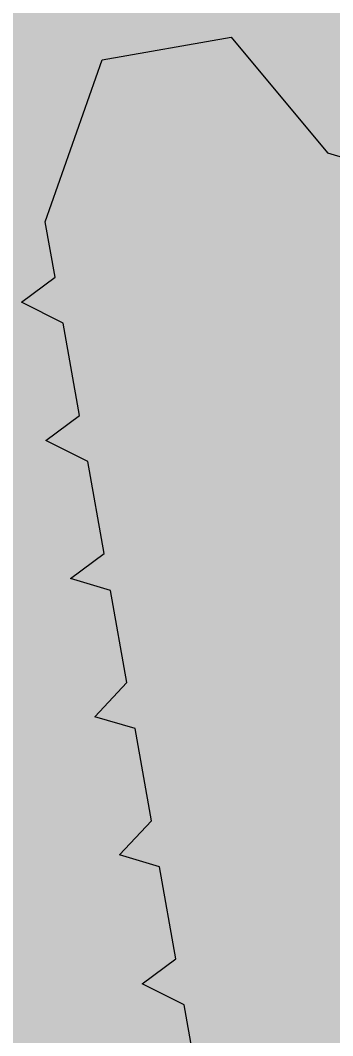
# Model space of a CAD drawing. Header units: millimetres. Extents: x -455656 to 9247092, y 0 to 412358.
# Drawn here: x 75408.09 to 75412.16, y 354023.88 to 354037.12 of the extents above; entities that cross this region are included whole.
import ezdxf
from ezdxf import colors
from ezdxf.entities.mleader import LeaderData, LeaderLine
from ezdxf.enums import TextEntityAlignment as Align
from ezdxf.math import Vec2, Vec3

# ---------------------------------------------------------------- set-up
doc = ezdxf.new("R2018")
doc.units = ezdxf.units.MM
doc.header["$MEASUREMENT"] = 0
doc.linetypes.add('HIDDEN', pattern=[6, 4, -2])
doc.layers.get('0').update_dxf_attribs({"color": 250, "lineweight": 9})
doc.layers.add('АР_Названия помещений', color=124, linetype='Continuous', lineweight=5, plot=False)
for name, color, linetype, lineweight in [('АР_Номер помещения', 1, 'Continuous', 25), ('АР_Помещения_площадь', 19, 'Continuous', 9), ('подлога', 250, 'Continuous', 9)]:
    doc.layers.add(name, color=color, linetype=linetype, lineweight=lineweight)
doc.styles.add('ISOCPEUR', font='isocpeur.ttf', dxfattribs={"width": 0.7})
doc.styles.get("Standard").update_dxf_attribs({"font": 'isocpeur.ttf'})

# ---------------------------------------------------------------- blocks, each defined once
blk = doc.blocks.new('*U232')
at = {"color": 7, "style": 'ISOCPEUR', "width": 0.7, "flags": 1}
blk.add_attdef('КАТЕГОРИЯ', (-499.166, -2092.186), '', height=250, dxfattribs=at)
at = {"layer": 'АР_Номер помещения', "color": 7, "style": 'ISOCPEUR', "width": 0.7}
blk.add_attdef('НОМЕР_ПОМЕЩЕНИЯ', text='', height=300, dxfattribs=at).set_placement((1135.237, -4683.519), align=Align.MIDDLE_CENTER)
at = {"layer": 'АР_Помещения_площадь', "color": 7, "lineweight": 30, "width": 0.7, "flags": 104}
blk.add_attdef('ИМЯ_ПОМЕЩЕНИЯ', text='', height=100, dxfattribs=at).set_placement((157.628, 1217.141), align=Align.MIDDLE_CENTER)
at = {"layer": 'АР_Помещения_площадь', "color": 7, "style": 'ISOCPEUR', "width": 0.7}
blk.add_attdef('ПЛОЩАДЬ_ПОМЕЩЕНИЯ', text='', height=200, dxfattribs=at).set_placement((6388.051, -10752.088), align=Align.MIDDLE_RIGHT)
blk = doc.blocks.new('*U228')
at = {"color": 7, "style": 'ISOCPEUR', "width": 0.7, "flags": 1}
blk.add_attdef('КАТЕГОРИЯ', (-499.166, -2092.186), '', height=250, dxfattribs=at)
at = {"layer": 'АР_Номер помещения', "color": 7, "style": 'ISOCPEUR', "width": 0.7}
blk.add_attdef('НОМЕР_ПОМЕЩЕНИЯ', text='', height=300, dxfattribs=at).set_placement((-20232.679, 2600.078), align=Align.MIDDLE_CENTER)
at = {"layer": 'АР_Помещения_площадь', "color": 7, "style": 'ISOCPEUR', "width": 0.7}
blk.add_attdef('ПЛОЩАДЬ_ПОМЕЩЕНИЯ', text='', height=200, dxfattribs=at).set_placement((-20053.458, 1769.683), align=Align.MIDDLE_RIGHT)
at = {"layer": 'АР_Помещения_площадь', "color": 7, "lineweight": 30, "width": 0.7, "flags": 104}
blk.add_attdef('ИМЯ_ПОМЕЩЕНИЯ', text='', height=100, dxfattribs=at).set_placement((157.628, 1217.141), align=Align.MIDDLE_CENTER)
blk = doc.blocks.new('*U229')
at = {"color": 7, "style": 'ISOCPEUR', "width": 0.7, "flags": 1}
blk.add_attdef('КАТЕГОРИЯ', (-499.166, -2092.186), '', height=250, dxfattribs=at)
at = {"layer": 'АР_Номер помещения', "color": 7, "style": 'ISOCPEUR', "width": 0.7}
blk.add_attdef('НОМЕР_ПОМЕЩЕНИЯ', text='', height=300, dxfattribs=at).set_placement((-17103.919, 4164.009), align=Align.MIDDLE_CENTER)
at = {"layer": 'АР_Помещения_площадь', "color": 7, "style": 'ISOCPEUR', "width": 0.7}
blk.add_attdef('ПЛОЩАДЬ_ПОМЕЩЕНИЯ', text='', height=200, dxfattribs=at).set_placement((-15108.805, 2968.381), align=Align.MIDDLE_RIGHT)
at = {"layer": 'АР_Помещения_площадь', "color": 7, "lineweight": 30, "width": 0.7, "flags": 104}
blk.add_attdef('ИМЯ_ПОМЕЩЕНИЯ', text='', height=100, dxfattribs=at).set_placement((157.628, 1217.141), align=Align.MIDDLE_CENTER)
blk = doc.blocks.new('_DotSmall')
at = {"color": 0, "linetype": 'ByBlock', "const_width": 0.5}
blk.add_lwpolyline([(-0.0625, 0, 1), (0.0625, 0, 1)], format="xyb", close=True, dxfattribs=at)

msp = doc.modelspace()

# ---------------------------------------------------------------- linework, layer by layer
at = {"layer": 'подлога', "color": 5, "lineweight": 0, "ltscale": 100, "transparency": 33554687}
msp.add_lwpolyline([(75410.439, 354023.083), (75410.226, 354024.283), (75409.682, 354024.558), (75410.119, 354024.883), (75409.907, 354026.084), (75409.384, 354026.239), (75409.8, 354026.684), (75409.587, 354027.885), (75409.065, 354028.04), (75409.481, 354028.485), (75409.268, 354029.685), (75408.745, 354029.84), (75409.183, 354030.166), (75408.97, 354031.366), (75408.426, 354031.641), (75408.864, 354031.966), (75408.651, 354033.167), (75408.107, 354033.442), (75408.545, 354033.767), (75408.417, 354034.488), (75409.157, 354036.6), (75410.838, 354036.898), (75412.096, 354035.387), (75412.88, 354035.155)], dxfattribs=at)
msp.add_lwpolyline([(75410.439, 354023.083), (75410.226, 354024.283), (75409.682, 354024.558), (75410.119, 354024.883), (75409.907, 354026.084), (75409.384, 354026.239), (75409.8, 354026.684), (75409.587, 354027.885), (75409.065, 354028.04), (75409.481, 354028.485), (75409.268, 354029.685), (75408.745, 354029.84), (75409.183, 354030.166), (75408.97, 354031.366), (75408.426, 354031.641), (75408.864, 354031.966), (75408.651, 354033.167), (75408.107, 354033.442), (75408.545, 354033.767), (75408.417, 354034.488), (75409.157, 354036.6), (75410.838, 354036.898), (75412.096, 354035.387), (75412.88, 354035.155)], dxfattribs=at)
msp.add_lwpolyline([(75410.439, 354023.083), (75410.226, 354024.283), (75409.682, 354024.558), (75410.119, 354024.883), (75409.907, 354026.084), (75409.384, 354026.239), (75409.8, 354026.684), (75409.587, 354027.885), (75409.065, 354028.04), (75409.481, 354028.485), (75409.268, 354029.685), (75408.745, 354029.84), (75409.183, 354030.166), (75408.97, 354031.366), (75408.426, 354031.641), (75408.864, 354031.966), (75408.651, 354033.167), (75408.107, 354033.442), (75408.545, 354033.767), (75408.417, 354034.488), (75409.157, 354036.6), (75410.838, 354036.898), (75412.096, 354035.387), (75412.88, 354035.155)], dxfattribs=at)
msp.add_lwpolyline([(75410.439, 354023.083), (75410.226, 354024.283), (75409.682, 354024.558), (75410.119, 354024.883), (75409.907, 354026.084), (75409.384, 354026.239), (75409.8, 354026.684), (75409.587, 354027.885), (75409.065, 354028.04), (75409.481, 354028.485), (75409.268, 354029.685), (75408.745, 354029.84), (75409.183, 354030.166), (75408.97, 354031.366), (75408.426, 354031.641), (75408.864, 354031.966), (75408.651, 354033.167), (75408.107, 354033.442), (75408.545, 354033.767), (75408.417, 354034.488), (75409.157, 354036.6), (75410.838, 354036.898), (75412.096, 354035.387), (75412.88, 354035.155)], dxfattribs=at)
msp.add_lwpolyline([(75410.439, 354023.083), (75410.226, 354024.283), (75409.682, 354024.558), (75410.119, 354024.883), (75409.907, 354026.084), (75409.384, 354026.239), (75409.8, 354026.684), (75409.587, 354027.885), (75409.065, 354028.04), (75409.481, 354028.485), (75409.268, 354029.685), (75408.745, 354029.84), (75409.183, 354030.166), (75408.97, 354031.366), (75408.426, 354031.641), (75408.864, 354031.966), (75408.651, 354033.167), (75408.107, 354033.442), (75408.545, 354033.767), (75408.417, 354034.488), (75409.157, 354036.6), (75410.838, 354036.898), (75412.096, 354035.387), (75412.88, 354035.155)], dxfattribs=at)
msp.add_lwpolyline([(75410.439, 354023.083), (75410.226, 354024.283), (75409.682, 354024.558), (75410.119, 354024.883), (75409.907, 354026.084), (75409.384, 354026.239), (75409.8, 354026.684), (75409.587, 354027.885), (75409.065, 354028.04), (75409.481, 354028.485), (75409.268, 354029.685), (75408.745, 354029.84), (75409.183, 354030.166), (75408.97, 354031.366), (75408.426, 354031.641), (75408.864, 354031.966), (75408.651, 354033.167), (75408.107, 354033.442), (75408.545, 354033.767), (75408.417, 354034.488), (75409.157, 354036.6), (75410.838, 354036.898), (75412.096, 354035.387), (75412.88, 354035.155)], dxfattribs=at)
msp.add_lwpolyline([(75410.439, 354023.083), (75410.226, 354024.283), (75409.682, 354024.558), (75410.119, 354024.883), (75409.907, 354026.084), (75409.384, 354026.239), (75409.8, 354026.684), (75409.587, 354027.885), (75409.065, 354028.04), (75409.481, 354028.485), (75409.268, 354029.685), (75408.745, 354029.84), (75409.183, 354030.166), (75408.97, 354031.366), (75408.426, 354031.641), (75408.864, 354031.966), (75408.651, 354033.167), (75408.107, 354033.442), (75408.545, 354033.767), (75408.417, 354034.488), (75409.157, 354036.6), (75410.838, 354036.898), (75412.096, 354035.387), (75412.88, 354035.155)], dxfattribs=at)
msp.add_lwpolyline([(75410.439, 354023.083), (75410.226, 354024.283), (75409.682, 354024.558), (75410.119, 354024.883), (75409.907, 354026.084), (75409.384, 354026.239), (75409.8, 354026.684), (75409.587, 354027.885), (75409.065, 354028.04), (75409.481, 354028.485), (75409.268, 354029.685), (75408.745, 354029.84), (75409.183, 354030.166), (75408.97, 354031.366), (75408.426, 354031.641), (75408.864, 354031.966), (75408.651, 354033.167), (75408.107, 354033.442), (75408.545, 354033.767), (75408.417, 354034.488), (75409.157, 354036.6), (75410.838, 354036.898), (75412.096, 354035.387), (75412.88, 354035.155)], dxfattribs=at)
msp.add_lwpolyline([(75410.439, 354023.083), (75410.226, 354024.283), (75409.682, 354024.558), (75410.119, 354024.883), (75409.907, 354026.084), (75409.384, 354026.239), (75409.8, 354026.684), (75409.587, 354027.885), (75409.065, 354028.04), (75409.481, 354028.485), (75409.268, 354029.685), (75408.745, 354029.84), (75409.183, 354030.166), (75408.97, 354031.366), (75408.426, 354031.641), (75408.864, 354031.966), (75408.651, 354033.167), (75408.107, 354033.442), (75408.545, 354033.767), (75408.417, 354034.488), (75409.157, 354036.6), (75410.838, 354036.898), (75412.096, 354035.387), (75412.88, 354035.155)], dxfattribs=at)
msp.add_lwpolyline([(75410.439, 354023.083), (75410.226, 354024.283), (75409.682, 354024.558), (75410.119, 354024.883), (75409.907, 354026.084), (75409.384, 354026.239), (75409.8, 354026.684), (75409.587, 354027.885), (75409.065, 354028.04), (75409.481, 354028.485), (75409.268, 354029.685), (75408.745, 354029.84), (75409.183, 354030.166), (75408.97, 354031.366), (75408.426, 354031.641), (75408.864, 354031.966), (75408.651, 354033.167), (75408.107, 354033.442), (75408.545, 354033.767), (75408.417, 354034.488), (75409.157, 354036.6), (75410.838, 354036.898), (75412.096, 354035.387), (75412.88, 354035.155)], dxfattribs=at)
msp.add_lwpolyline([(75410.439, 354023.083), (75410.226, 354024.283), (75409.682, 354024.558), (75410.119, 354024.883), (75409.907, 354026.084), (75409.384, 354026.239), (75409.8, 354026.684), (75409.587, 354027.885), (75409.065, 354028.04), (75409.481, 354028.485), (75409.268, 354029.685), (75408.745, 354029.84), (75409.183, 354030.166), (75408.97, 354031.366), (75408.426, 354031.641), (75408.864, 354031.966), (75408.651, 354033.167), (75408.107, 354033.442), (75408.545, 354033.767), (75408.417, 354034.488), (75409.157, 354036.6), (75410.838, 354036.898), (75412.096, 354035.387), (75412.88, 354035.155)], dxfattribs=at)
msp.add_lwpolyline([(75410.439, 354023.083), (75410.226, 354024.283), (75409.682, 354024.558), (75410.119, 354024.883), (75409.907, 354026.084), (75409.384, 354026.239), (75409.8, 354026.684), (75409.587, 354027.885), (75409.065, 354028.04), (75409.481, 354028.485), (75409.268, 354029.685), (75408.745, 354029.84), (75409.183, 354030.166), (75408.97, 354031.366), (75408.426, 354031.641), (75408.864, 354031.966), (75408.651, 354033.167), (75408.107, 354033.442), (75408.545, 354033.767), (75408.417, 354034.488), (75409.157, 354036.6), (75410.838, 354036.898), (75412.096, 354035.387), (75412.88, 354035.155)], dxfattribs=at)
msp.add_lwpolyline([(75410.439, 354023.083), (75410.226, 354024.283), (75409.682, 354024.558), (75410.119, 354024.883), (75409.907, 354026.084), (75409.384, 354026.239), (75409.8, 354026.684), (75409.587, 354027.885), (75409.065, 354028.04), (75409.481, 354028.485), (75409.268, 354029.685), (75408.745, 354029.84), (75409.183, 354030.166), (75408.97, 354031.366), (75408.426, 354031.641), (75408.864, 354031.966), (75408.651, 354033.167), (75408.107, 354033.442), (75408.545, 354033.767), (75408.417, 354034.488), (75409.157, 354036.6), (75410.838, 354036.898), (75412.096, 354035.387), (75412.88, 354035.155)], dxfattribs=at)
msp.add_lwpolyline([(75410.439, 354023.083), (75410.226, 354024.283), (75409.682, 354024.558), (75410.119, 354024.883), (75409.907, 354026.084), (75409.384, 354026.239), (75409.8, 354026.684), (75409.587, 354027.885), (75409.065, 354028.04), (75409.481, 354028.485), (75409.268, 354029.685), (75408.745, 354029.84), (75409.183, 354030.166), (75408.97, 354031.366), (75408.426, 354031.641), (75408.864, 354031.966), (75408.651, 354033.167), (75408.107, 354033.442), (75408.545, 354033.767), (75408.417, 354034.488), (75409.157, 354036.6), (75410.838, 354036.898), (75412.096, 354035.387), (75412.88, 354035.155)], dxfattribs=at)
msp.add_lwpolyline([(75410.439, 354023.083), (75410.226, 354024.283), (75409.682, 354024.558), (75410.119, 354024.883), (75409.907, 354026.084), (75409.384, 354026.239), (75409.8, 354026.684), (75409.587, 354027.885), (75409.065, 354028.04), (75409.481, 354028.485), (75409.268, 354029.685), (75408.745, 354029.84), (75409.183, 354030.166), (75408.97, 354031.366), (75408.426, 354031.641), (75408.864, 354031.966), (75408.651, 354033.167), (75408.107, 354033.442), (75408.545, 354033.767), (75408.417, 354034.488), (75409.157, 354036.6), (75410.838, 354036.898), (75412.096, 354035.387), (75412.88, 354035.155)], dxfattribs=at)
msp.add_lwpolyline([(75410.439, 354023.083), (75410.226, 354024.283), (75409.682, 354024.558), (75410.119, 354024.883), (75409.907, 354026.084), (75409.384, 354026.239), (75409.8, 354026.684), (75409.587, 354027.885), (75409.065, 354028.04), (75409.481, 354028.485), (75409.268, 354029.685), (75408.745, 354029.84), (75409.183, 354030.166), (75408.97, 354031.366), (75408.426, 354031.641), (75408.864, 354031.966), (75408.651, 354033.167), (75408.107, 354033.442), (75408.545, 354033.767), (75408.417, 354034.488), (75409.157, 354036.6), (75410.838, 354036.898), (75412.096, 354035.387), (75412.88, 354035.155)], dxfattribs=at)
msp.add_lwpolyline([(75410.439, 354023.083), (75410.226, 354024.283), (75409.682, 354024.558), (75410.119, 354024.883), (75409.907, 354026.084), (75409.384, 354026.239), (75409.8, 354026.684), (75409.587, 354027.885), (75409.065, 354028.04), (75409.481, 354028.485), (75409.268, 354029.685), (75408.745, 354029.84), (75409.183, 354030.166), (75408.97, 354031.366), (75408.426, 354031.641), (75408.864, 354031.966), (75408.651, 354033.167), (75408.107, 354033.442), (75408.545, 354033.767), (75408.417, 354034.488), (75409.157, 354036.6), (75410.838, 354036.898), (75412.096, 354035.387), (75412.88, 354035.155)], dxfattribs=at)
msp.add_lwpolyline([(75410.439, 354023.083), (75410.226, 354024.283), (75409.682, 354024.558), (75410.119, 354024.883), (75409.907, 354026.084), (75409.384, 354026.239), (75409.8, 354026.684), (75409.587, 354027.885), (75409.065, 354028.04), (75409.481, 354028.485), (75409.268, 354029.685), (75408.745, 354029.84), (75409.183, 354030.166), (75408.97, 354031.366), (75408.426, 354031.641), (75408.864, 354031.966), (75408.651, 354033.167), (75408.107, 354033.442), (75408.545, 354033.767), (75408.417, 354034.488), (75409.157, 354036.6), (75410.838, 354036.898), (75412.096, 354035.387), (75412.88, 354035.155)], dxfattribs=at)
msp.add_lwpolyline([(75410.439, 354023.083), (75410.226, 354024.283), (75409.682, 354024.558), (75410.119, 354024.883), (75409.907, 354026.084), (75409.384, 354026.239), (75409.8, 354026.684), (75409.587, 354027.885), (75409.065, 354028.04), (75409.481, 354028.485), (75409.268, 354029.685), (75408.745, 354029.84), (75409.183, 354030.166), (75408.97, 354031.366), (75408.426, 354031.641), (75408.864, 354031.966), (75408.651, 354033.167), (75408.107, 354033.442), (75408.545, 354033.767), (75408.417, 354034.488), (75409.157, 354036.6), (75410.838, 354036.898), (75412.096, 354035.387), (75412.88, 354035.155)], dxfattribs=at)
msp.add_lwpolyline([(75410.439, 354023.083), (75410.226, 354024.283), (75409.682, 354024.558), (75410.119, 354024.883), (75409.907, 354026.084), (75409.384, 354026.239), (75409.8, 354026.684), (75409.587, 354027.885), (75409.065, 354028.04), (75409.481, 354028.485), (75409.268, 354029.685), (75408.745, 354029.84), (75409.183, 354030.166), (75408.97, 354031.366), (75408.426, 354031.641), (75408.864, 354031.966), (75408.651, 354033.167), (75408.107, 354033.442), (75408.545, 354033.767), (75408.417, 354034.488), (75409.157, 354036.6), (75410.838, 354036.898), (75412.096, 354035.387), (75412.88, 354035.155)], dxfattribs=at)
msp.add_lwpolyline([(75410.439, 354023.083), (75410.226, 354024.283), (75409.682, 354024.558), (75410.119, 354024.883), (75409.907, 354026.084), (75409.384, 354026.239), (75409.8, 354026.684), (75409.587, 354027.885), (75409.065, 354028.04), (75409.481, 354028.485), (75409.268, 354029.685), (75408.745, 354029.84), (75409.183, 354030.166), (75408.97, 354031.366), (75408.426, 354031.641), (75408.864, 354031.966), (75408.651, 354033.167), (75408.107, 354033.442), (75408.545, 354033.767), (75408.417, 354034.488), (75409.157, 354036.6), (75410.838, 354036.898), (75412.096, 354035.387), (75412.88, 354035.155)], dxfattribs=at)
msp.add_lwpolyline([(75410.439, 354023.083), (75410.226, 354024.283), (75409.682, 354024.558), (75410.119, 354024.883), (75409.907, 354026.084), (75409.384, 354026.239), (75409.8, 354026.684), (75409.587, 354027.885), (75409.065, 354028.04), (75409.481, 354028.485), (75409.268, 354029.685), (75408.745, 354029.84), (75409.183, 354030.166), (75408.97, 354031.366), (75408.426, 354031.641), (75408.864, 354031.966), (75408.651, 354033.167), (75408.107, 354033.442), (75408.545, 354033.767), (75408.417, 354034.488), (75409.157, 354036.6), (75410.838, 354036.898), (75412.096, 354035.387), (75412.88, 354035.155)], dxfattribs=at)
msp.add_lwpolyline([(75410.439, 354023.083), (75410.226, 354024.283), (75409.682, 354024.558), (75410.119, 354024.883), (75409.907, 354026.084), (75409.384, 354026.239), (75409.8, 354026.684), (75409.587, 354027.885), (75409.065, 354028.04), (75409.481, 354028.485), (75409.268, 354029.685), (75408.745, 354029.84), (75409.183, 354030.166), (75408.97, 354031.366), (75408.426, 354031.641), (75408.864, 354031.966), (75408.651, 354033.167), (75408.107, 354033.442), (75408.545, 354033.767), (75408.417, 354034.488), (75409.157, 354036.6), (75410.838, 354036.898), (75412.096, 354035.387), (75412.88, 354035.155)], dxfattribs=at)
msp.add_lwpolyline([(75410.439, 354023.083), (75410.226, 354024.283), (75409.682, 354024.558), (75410.119, 354024.883), (75409.907, 354026.084), (75409.384, 354026.239), (75409.8, 354026.684), (75409.587, 354027.885), (75409.065, 354028.04), (75409.481, 354028.485), (75409.268, 354029.685), (75408.745, 354029.84), (75409.183, 354030.166), (75408.97, 354031.366), (75408.426, 354031.641), (75408.864, 354031.966), (75408.651, 354033.167), (75408.107, 354033.442), (75408.545, 354033.767), (75408.417, 354034.488), (75409.157, 354036.6), (75410.838, 354036.898), (75412.096, 354035.387), (75412.88, 354035.155)], dxfattribs=at)
msp.add_lwpolyline([(75410.439, 354023.083), (75410.226, 354024.283), (75409.682, 354024.558), (75410.119, 354024.883), (75409.907, 354026.084), (75409.384, 354026.239), (75409.8, 354026.684), (75409.587, 354027.885), (75409.065, 354028.04), (75409.481, 354028.485), (75409.268, 354029.685), (75408.745, 354029.84), (75409.183, 354030.166), (75408.97, 354031.366), (75408.426, 354031.641), (75408.864, 354031.966), (75408.651, 354033.167), (75408.107, 354033.442), (75408.545, 354033.767), (75408.417, 354034.488), (75409.157, 354036.6), (75410.838, 354036.898), (75412.096, 354035.387), (75412.88, 354035.155)], dxfattribs=at)
msp.add_lwpolyline([(75410.439, 354023.083), (75410.226, 354024.283), (75409.682, 354024.558), (75410.119, 354024.883), (75409.907, 354026.084), (75409.384, 354026.239), (75409.8, 354026.684), (75409.587, 354027.885), (75409.065, 354028.04), (75409.481, 354028.485), (75409.268, 354029.685), (75408.745, 354029.84), (75409.183, 354030.166), (75408.97, 354031.366), (75408.426, 354031.641), (75408.864, 354031.966), (75408.651, 354033.167), (75408.107, 354033.442), (75408.545, 354033.767), (75408.417, 354034.488), (75409.157, 354036.6), (75410.838, 354036.898), (75412.096, 354035.387), (75412.88, 354035.155)], dxfattribs=at)
msp.add_lwpolyline([(75410.439, 354023.083), (75410.226, 354024.283), (75409.682, 354024.558), (75410.119, 354024.883), (75409.907, 354026.084), (75409.384, 354026.239), (75409.8, 354026.684), (75409.587, 354027.885), (75409.065, 354028.04), (75409.481, 354028.485), (75409.268, 354029.685), (75408.745, 354029.84), (75409.183, 354030.166), (75408.97, 354031.366), (75408.426, 354031.641), (75408.864, 354031.966), (75408.651, 354033.167), (75408.107, 354033.442), (75408.545, 354033.767), (75408.417, 354034.488), (75409.157, 354036.6), (75410.838, 354036.898), (75412.096, 354035.387), (75412.88, 354035.155)], dxfattribs=at)
msp.add_lwpolyline([(75410.439, 354023.083), (75410.226, 354024.283), (75409.682, 354024.558), (75410.119, 354024.883), (75409.907, 354026.084), (75409.384, 354026.239), (75409.8, 354026.684), (75409.587, 354027.885), (75409.065, 354028.04), (75409.481, 354028.485), (75409.268, 354029.685), (75408.745, 354029.84), (75409.183, 354030.166), (75408.97, 354031.366), (75408.426, 354031.641), (75408.864, 354031.966), (75408.651, 354033.167), (75408.107, 354033.442), (75408.545, 354033.767), (75408.417, 354034.488), (75409.157, 354036.6), (75410.838, 354036.898), (75412.096, 354035.387), (75412.88, 354035.155)], dxfattribs=at)
msp.add_lwpolyline([(75410.439, 354023.083), (75410.226, 354024.283), (75409.682, 354024.558), (75410.119, 354024.883), (75409.907, 354026.084), (75409.384, 354026.239), (75409.8, 354026.684), (75409.587, 354027.885), (75409.065, 354028.04), (75409.481, 354028.485), (75409.268, 354029.685), (75408.745, 354029.84), (75409.183, 354030.166), (75408.97, 354031.366), (75408.426, 354031.641), (75408.864, 354031.966), (75408.651, 354033.167), (75408.107, 354033.442), (75408.545, 354033.767), (75408.417, 354034.488), (75409.157, 354036.6), (75410.838, 354036.898), (75412.096, 354035.387), (75412.88, 354035.155)], dxfattribs=at)
msp.add_lwpolyline([(75410.439, 354023.083), (75410.226, 354024.283), (75409.682, 354024.558), (75410.119, 354024.883), (75409.907, 354026.084), (75409.384, 354026.239), (75409.8, 354026.684), (75409.587, 354027.885), (75409.065, 354028.04), (75409.481, 354028.485), (75409.268, 354029.685), (75408.745, 354029.84), (75409.183, 354030.166), (75408.97, 354031.366), (75408.426, 354031.641), (75408.864, 354031.966), (75408.651, 354033.167), (75408.107, 354033.442), (75408.545, 354033.767), (75408.417, 354034.488), (75409.157, 354036.6), (75410.838, 354036.898), (75412.096, 354035.387), (75412.88, 354035.155)], dxfattribs=at)
msp.add_lwpolyline([(75410.439, 354023.083), (75410.226, 354024.283), (75409.682, 354024.558), (75410.119, 354024.883), (75409.907, 354026.084), (75409.384, 354026.239), (75409.8, 354026.684), (75409.587, 354027.885), (75409.065, 354028.04), (75409.481, 354028.485), (75409.268, 354029.685), (75408.745, 354029.84), (75409.183, 354030.166), (75408.97, 354031.366), (75408.426, 354031.641), (75408.864, 354031.966), (75408.651, 354033.167), (75408.107, 354033.442), (75408.545, 354033.767), (75408.417, 354034.488), (75409.157, 354036.6), (75410.838, 354036.898), (75412.096, 354035.387), (75412.88, 354035.155)], dxfattribs=at)
msp.add_lwpolyline([(75410.439, 354023.083), (75410.226, 354024.283), (75409.682, 354024.558), (75410.119, 354024.883), (75409.907, 354026.084), (75409.384, 354026.239), (75409.8, 354026.684), (75409.587, 354027.885), (75409.065, 354028.04), (75409.481, 354028.485), (75409.268, 354029.685), (75408.745, 354029.84), (75409.183, 354030.166), (75408.97, 354031.366), (75408.426, 354031.641), (75408.864, 354031.966), (75408.651, 354033.167), (75408.107, 354033.442), (75408.545, 354033.767), (75408.417, 354034.488), (75409.157, 354036.6), (75410.838, 354036.898), (75412.096, 354035.387), (75412.88, 354035.155)], dxfattribs=at)
msp.add_lwpolyline([(75410.439, 354023.083), (75410.226, 354024.283), (75409.682, 354024.558), (75410.119, 354024.883), (75409.907, 354026.084), (75409.384, 354026.239), (75409.8, 354026.684), (75409.587, 354027.885), (75409.065, 354028.04), (75409.481, 354028.485), (75409.268, 354029.685), (75408.745, 354029.84), (75409.183, 354030.166), (75408.97, 354031.366), (75408.426, 354031.641), (75408.864, 354031.966), (75408.651, 354033.167), (75408.107, 354033.442), (75408.545, 354033.767), (75408.417, 354034.488), (75409.157, 354036.6), (75410.838, 354036.898), (75412.096, 354035.387), (75412.88, 354035.155)], dxfattribs=at)
msp.add_lwpolyline([(75410.439, 354023.083), (75410.226, 354024.283), (75409.682, 354024.558), (75410.119, 354024.883), (75409.907, 354026.084), (75409.384, 354026.239), (75409.8, 354026.684), (75409.587, 354027.885), (75409.065, 354028.04), (75409.481, 354028.485), (75409.268, 354029.685), (75408.745, 354029.84), (75409.183, 354030.166), (75408.97, 354031.366), (75408.426, 354031.641), (75408.864, 354031.966), (75408.651, 354033.167), (75408.107, 354033.442), (75408.545, 354033.767), (75408.417, 354034.488), (75409.157, 354036.6), (75410.838, 354036.898), (75412.096, 354035.387), (75412.88, 354035.155)], dxfattribs=at)
msp.add_lwpolyline([(75410.439, 354023.083), (75410.226, 354024.283), (75409.682, 354024.558), (75410.119, 354024.883), (75409.907, 354026.084), (75409.384, 354026.239), (75409.8, 354026.684), (75409.587, 354027.885), (75409.065, 354028.04), (75409.481, 354028.485), (75409.268, 354029.685), (75408.745, 354029.84), (75409.183, 354030.166), (75408.97, 354031.366), (75408.426, 354031.641), (75408.864, 354031.966), (75408.651, 354033.167), (75408.107, 354033.442), (75408.545, 354033.767), (75408.417, 354034.488), (75409.157, 354036.6), (75410.838, 354036.898), (75412.096, 354035.387), (75412.88, 354035.155)], dxfattribs=at)
msp.add_lwpolyline([(75410.439, 354023.083), (75410.226, 354024.283), (75409.682, 354024.558), (75410.119, 354024.883), (75409.907, 354026.084), (75409.384, 354026.239), (75409.8, 354026.684), (75409.587, 354027.885), (75409.065, 354028.04), (75409.481, 354028.485), (75409.268, 354029.685), (75408.745, 354029.84), (75409.183, 354030.166), (75408.97, 354031.366), (75408.426, 354031.641), (75408.864, 354031.966), (75408.651, 354033.167), (75408.107, 354033.442), (75408.545, 354033.767), (75408.417, 354034.488), (75409.157, 354036.6), (75410.838, 354036.898), (75412.096, 354035.387), (75412.88, 354035.155)], dxfattribs=at)
msp.add_lwpolyline([(75410.439, 354023.083), (75410.226, 354024.283), (75409.682, 354024.558), (75410.119, 354024.883), (75409.907, 354026.084), (75409.384, 354026.239), (75409.8, 354026.684), (75409.587, 354027.885), (75409.065, 354028.04), (75409.481, 354028.485), (75409.268, 354029.685), (75408.745, 354029.84), (75409.183, 354030.166), (75408.97, 354031.366), (75408.426, 354031.641), (75408.864, 354031.966), (75408.651, 354033.167), (75408.107, 354033.442), (75408.545, 354033.767), (75408.417, 354034.488), (75409.157, 354036.6), (75410.838, 354036.898), (75412.096, 354035.387), (75412.88, 354035.155)], dxfattribs=at)
msp.add_lwpolyline([(75410.439, 354023.083), (75410.226, 354024.283), (75409.682, 354024.558), (75410.119, 354024.883), (75409.907, 354026.084), (75409.384, 354026.239), (75409.8, 354026.684), (75409.587, 354027.885), (75409.065, 354028.04), (75409.481, 354028.485), (75409.268, 354029.685), (75408.745, 354029.84), (75409.183, 354030.166), (75408.97, 354031.366), (75408.426, 354031.641), (75408.864, 354031.966), (75408.651, 354033.167), (75408.107, 354033.442), (75408.545, 354033.767), (75408.417, 354034.488), (75409.157, 354036.6), (75410.838, 354036.898), (75412.096, 354035.387), (75412.88, 354035.155)], dxfattribs=at)
msp.add_lwpolyline([(75410.439, 354023.083), (75410.226, 354024.283), (75409.682, 354024.558), (75410.119, 354024.883), (75409.907, 354026.084), (75409.384, 354026.239), (75409.8, 354026.684), (75409.587, 354027.885), (75409.065, 354028.04), (75409.481, 354028.485), (75409.268, 354029.685), (75408.745, 354029.84), (75409.183, 354030.166), (75408.97, 354031.366), (75408.426, 354031.641), (75408.864, 354031.966), (75408.651, 354033.167), (75408.107, 354033.442), (75408.545, 354033.767), (75408.417, 354034.488), (75409.157, 354036.6), (75410.838, 354036.898), (75412.096, 354035.387), (75412.88, 354035.155)], dxfattribs=at)
msp.add_lwpolyline([(75410.439, 354023.083), (75410.226, 354024.283), (75409.682, 354024.558), (75410.119, 354024.883), (75409.907, 354026.084), (75409.384, 354026.239), (75409.8, 354026.684), (75409.587, 354027.885), (75409.065, 354028.04), (75409.481, 354028.485), (75409.268, 354029.685), (75408.745, 354029.84), (75409.183, 354030.166), (75408.97, 354031.366), (75408.426, 354031.641), (75408.864, 354031.966), (75408.651, 354033.167), (75408.107, 354033.442), (75408.545, 354033.767), (75408.417, 354034.488), (75409.157, 354036.6), (75410.838, 354036.898), (75412.096, 354035.387), (75412.88, 354035.155)], dxfattribs=at)
msp.add_lwpolyline([(75410.439, 354023.083), (75410.226, 354024.283), (75409.682, 354024.558), (75410.119, 354024.883), (75409.907, 354026.084), (75409.384, 354026.239), (75409.8, 354026.684), (75409.587, 354027.885), (75409.065, 354028.04), (75409.481, 354028.485), (75409.268, 354029.685), (75408.745, 354029.84), (75409.183, 354030.166), (75408.97, 354031.366), (75408.426, 354031.641), (75408.864, 354031.966), (75408.651, 354033.167), (75408.107, 354033.442), (75408.545, 354033.767), (75408.417, 354034.488), (75409.157, 354036.6), (75410.838, 354036.898), (75412.096, 354035.387), (75412.88, 354035.155)], dxfattribs=at)
msp.add_lwpolyline([(75410.439, 354023.083), (75410.226, 354024.283), (75409.682, 354024.558), (75410.119, 354024.883), (75409.907, 354026.084), (75409.384, 354026.239), (75409.8, 354026.684), (75409.587, 354027.885), (75409.065, 354028.04), (75409.481, 354028.485), (75409.268, 354029.685), (75408.745, 354029.84), (75409.183, 354030.166), (75408.97, 354031.366), (75408.426, 354031.641), (75408.864, 354031.966), (75408.651, 354033.167), (75408.107, 354033.442), (75408.545, 354033.767), (75408.417, 354034.488), (75409.157, 354036.6), (75410.838, 354036.898), (75412.096, 354035.387), (75412.88, 354035.155)], dxfattribs=at)
msp.add_lwpolyline([(75410.439, 354023.083), (75410.226, 354024.283), (75409.682, 354024.558), (75410.119, 354024.883), (75409.907, 354026.084), (75409.384, 354026.239), (75409.8, 354026.684), (75409.587, 354027.885), (75409.065, 354028.04), (75409.481, 354028.485), (75409.268, 354029.685), (75408.745, 354029.84), (75409.183, 354030.166), (75408.97, 354031.366), (75408.426, 354031.641), (75408.864, 354031.966), (75408.651, 354033.167), (75408.107, 354033.442), (75408.545, 354033.767), (75408.417, 354034.488), (75409.157, 354036.6), (75410.838, 354036.898), (75412.096, 354035.387), (75412.88, 354035.155)], dxfattribs=at)
msp.add_lwpolyline([(75410.439, 354023.083), (75410.226, 354024.283), (75409.682, 354024.558), (75410.119, 354024.883), (75409.907, 354026.084), (75409.384, 354026.239), (75409.8, 354026.684), (75409.587, 354027.885), (75409.065, 354028.04), (75409.481, 354028.485), (75409.268, 354029.685), (75408.745, 354029.84), (75409.183, 354030.166), (75408.97, 354031.366), (75408.426, 354031.641), (75408.864, 354031.966), (75408.651, 354033.167), (75408.107, 354033.442), (75408.545, 354033.767), (75408.417, 354034.488), (75409.157, 354036.6), (75410.838, 354036.898), (75412.096, 354035.387), (75412.88, 354035.155)], dxfattribs=at)
msp.add_lwpolyline([(75410.439, 354023.083), (75410.226, 354024.283), (75409.682, 354024.558), (75410.119, 354024.883), (75409.907, 354026.084), (75409.384, 354026.239), (75409.8, 354026.684), (75409.587, 354027.885), (75409.065, 354028.04), (75409.481, 354028.485), (75409.268, 354029.685), (75408.745, 354029.84), (75409.183, 354030.166), (75408.97, 354031.366), (75408.426, 354031.641), (75408.864, 354031.966), (75408.651, 354033.167), (75408.107, 354033.442), (75408.545, 354033.767), (75408.417, 354034.488), (75409.157, 354036.6), (75410.838, 354036.898), (75412.096, 354035.387), (75412.88, 354035.155)], dxfattribs=at)
msp.add_lwpolyline([(75410.439, 354023.083), (75410.226, 354024.283), (75409.682, 354024.558), (75410.119, 354024.883), (75409.907, 354026.084), (75409.384, 354026.239), (75409.8, 354026.684), (75409.587, 354027.885), (75409.065, 354028.04), (75409.481, 354028.485), (75409.268, 354029.685), (75408.745, 354029.84), (75409.183, 354030.166), (75408.97, 354031.366), (75408.426, 354031.641), (75408.864, 354031.966), (75408.651, 354033.167), (75408.107, 354033.442), (75408.545, 354033.767), (75408.417, 354034.488), (75409.157, 354036.6), (75410.838, 354036.898), (75412.096, 354035.387), (75412.88, 354035.155)], dxfattribs=at)
msp.add_lwpolyline([(75410.439, 354023.083), (75410.226, 354024.283), (75409.682, 354024.558), (75410.119, 354024.883), (75409.907, 354026.084), (75409.384, 354026.239), (75409.8, 354026.684), (75409.587, 354027.885), (75409.065, 354028.04), (75409.481, 354028.485), (75409.268, 354029.685), (75408.745, 354029.84), (75409.183, 354030.166), (75408.97, 354031.366), (75408.426, 354031.641), (75408.864, 354031.966), (75408.651, 354033.167), (75408.107, 354033.442), (75408.545, 354033.767), (75408.417, 354034.488), (75409.157, 354036.6), (75410.838, 354036.898), (75412.096, 354035.387), (75412.88, 354035.155)], dxfattribs=at)
msp.add_lwpolyline([(75410.439, 354023.083), (75410.226, 354024.283), (75409.682, 354024.558), (75410.119, 354024.883), (75409.907, 354026.084), (75409.384, 354026.239), (75409.8, 354026.684), (75409.587, 354027.885), (75409.065, 354028.04), (75409.481, 354028.485), (75409.268, 354029.685), (75408.745, 354029.84), (75409.183, 354030.166), (75408.97, 354031.366), (75408.426, 354031.641), (75408.864, 354031.966), (75408.651, 354033.167), (75408.107, 354033.442), (75408.545, 354033.767), (75408.417, 354034.488), (75409.157, 354036.6), (75410.838, 354036.898), (75412.096, 354035.387), (75412.88, 354035.155)], dxfattribs=at)
msp.add_lwpolyline([(75410.439, 354023.083), (75410.226, 354024.283), (75409.682, 354024.558), (75410.119, 354024.883), (75409.907, 354026.084), (75409.384, 354026.239), (75409.8, 354026.684), (75409.587, 354027.885), (75409.065, 354028.04), (75409.481, 354028.485), (75409.268, 354029.685), (75408.745, 354029.84), (75409.183, 354030.166), (75408.97, 354031.366), (75408.426, 354031.641), (75408.864, 354031.966), (75408.651, 354033.167), (75408.107, 354033.442), (75408.545, 354033.767), (75408.417, 354034.488), (75409.157, 354036.6), (75410.838, 354036.898), (75412.096, 354035.387), (75412.88, 354035.155)], dxfattribs=at)
msp.add_lwpolyline([(75410.439, 354023.083), (75410.226, 354024.283), (75409.682, 354024.558), (75410.119, 354024.883), (75409.907, 354026.084), (75409.384, 354026.239), (75409.8, 354026.684), (75409.587, 354027.885), (75409.065, 354028.04), (75409.481, 354028.485), (75409.268, 354029.685), (75408.745, 354029.84), (75409.183, 354030.166), (75408.97, 354031.366), (75408.426, 354031.641), (75408.864, 354031.966), (75408.651, 354033.167), (75408.107, 354033.442), (75408.545, 354033.767), (75408.417, 354034.488), (75409.157, 354036.6), (75410.838, 354036.898), (75412.096, 354035.387), (75412.88, 354035.155)], dxfattribs=at)
msp.add_lwpolyline([(75410.439, 354023.083), (75410.226, 354024.283), (75409.682, 354024.558), (75410.119, 354024.883), (75409.907, 354026.084), (75409.384, 354026.239), (75409.8, 354026.684), (75409.587, 354027.885), (75409.065, 354028.04), (75409.481, 354028.485), (75409.268, 354029.685), (75408.745, 354029.84), (75409.183, 354030.166), (75408.97, 354031.366), (75408.426, 354031.641), (75408.864, 354031.966), (75408.651, 354033.167), (75408.107, 354033.442), (75408.545, 354033.767), (75408.417, 354034.488), (75409.157, 354036.6), (75410.838, 354036.898), (75412.096, 354035.387), (75412.88, 354035.155)], dxfattribs=at)
msp.add_lwpolyline([(75410.439, 354023.083), (75410.226, 354024.283), (75409.682, 354024.558), (75410.119, 354024.883), (75409.907, 354026.084), (75409.384, 354026.239), (75409.8, 354026.684), (75409.587, 354027.885), (75409.065, 354028.04), (75409.481, 354028.485), (75409.268, 354029.685), (75408.745, 354029.84), (75409.183, 354030.166), (75408.97, 354031.366), (75408.426, 354031.641), (75408.864, 354031.966), (75408.651, 354033.167), (75408.107, 354033.442), (75408.545, 354033.767), (75408.417, 354034.488), (75409.157, 354036.6), (75410.838, 354036.898), (75412.096, 354035.387), (75412.88, 354035.155)], dxfattribs=at)
msp.add_lwpolyline([(75410.439, 354023.083), (75410.226, 354024.283), (75409.682, 354024.558), (75410.119, 354024.883), (75409.907, 354026.084), (75409.384, 354026.239), (75409.8, 354026.684), (75409.587, 354027.885), (75409.065, 354028.04), (75409.481, 354028.485), (75409.268, 354029.685), (75408.745, 354029.84), (75409.183, 354030.166), (75408.97, 354031.366), (75408.426, 354031.641), (75408.864, 354031.966), (75408.651, 354033.167), (75408.107, 354033.442), (75408.545, 354033.767), (75408.417, 354034.488), (75409.157, 354036.6), (75410.838, 354036.898), (75412.096, 354035.387), (75412.88, 354035.155)], dxfattribs=at)
msp.add_lwpolyline([(75410.439, 354023.083), (75410.226, 354024.283), (75409.682, 354024.558), (75410.119, 354024.883), (75409.907, 354026.084), (75409.384, 354026.239), (75409.8, 354026.684), (75409.587, 354027.885), (75409.065, 354028.04), (75409.481, 354028.485), (75409.268, 354029.685), (75408.745, 354029.84), (75409.183, 354030.166), (75408.97, 354031.366), (75408.426, 354031.641), (75408.864, 354031.966), (75408.651, 354033.167), (75408.107, 354033.442), (75408.545, 354033.767), (75408.417, 354034.488), (75409.157, 354036.6), (75410.838, 354036.898), (75412.096, 354035.387), (75412.88, 354035.155)], dxfattribs=at)
msp.add_lwpolyline([(75410.439, 354023.083), (75410.226, 354024.283), (75409.682, 354024.558), (75410.119, 354024.883), (75409.907, 354026.084), (75409.384, 354026.239), (75409.8, 354026.684), (75409.587, 354027.885), (75409.065, 354028.04), (75409.481, 354028.485), (75409.268, 354029.685), (75408.745, 354029.84), (75409.183, 354030.166), (75408.97, 354031.366), (75408.426, 354031.641), (75408.864, 354031.966), (75408.651, 354033.167), (75408.107, 354033.442), (75408.545, 354033.767), (75408.417, 354034.488), (75409.157, 354036.6), (75410.838, 354036.898), (75412.096, 354035.387), (75412.88, 354035.155)], dxfattribs=at)
msp.add_lwpolyline([(75410.439, 354023.083), (75410.226, 354024.283), (75409.682, 354024.558), (75410.119, 354024.883), (75409.907, 354026.084), (75409.384, 354026.239), (75409.8, 354026.684), (75409.587, 354027.885), (75409.065, 354028.04), (75409.481, 354028.485), (75409.268, 354029.685), (75408.745, 354029.84), (75409.183, 354030.166), (75408.97, 354031.366), (75408.426, 354031.641), (75408.864, 354031.966), (75408.651, 354033.167), (75408.107, 354033.442), (75408.545, 354033.767), (75408.417, 354034.488), (75409.157, 354036.6), (75410.838, 354036.898), (75412.096, 354035.387), (75412.88, 354035.155)], dxfattribs=at)
msp.add_lwpolyline([(75410.439, 354023.083), (75410.226, 354024.283), (75409.682, 354024.558), (75410.119, 354024.883), (75409.907, 354026.084), (75409.384, 354026.239), (75409.8, 354026.684), (75409.587, 354027.885), (75409.065, 354028.04), (75409.481, 354028.485), (75409.268, 354029.685), (75408.745, 354029.84), (75409.183, 354030.166), (75408.97, 354031.366), (75408.426, 354031.641), (75408.864, 354031.966), (75408.651, 354033.167), (75408.107, 354033.442), (75408.545, 354033.767), (75408.417, 354034.488), (75409.157, 354036.6), (75410.838, 354036.898), (75412.096, 354035.387), (75412.88, 354035.155)], dxfattribs=at)
msp.add_lwpolyline([(75410.439, 354023.083), (75410.226, 354024.283), (75409.682, 354024.558), (75410.119, 354024.883), (75409.907, 354026.084), (75409.384, 354026.239), (75409.8, 354026.684), (75409.587, 354027.885), (75409.065, 354028.04), (75409.481, 354028.485), (75409.268, 354029.685), (75408.745, 354029.84), (75409.183, 354030.166), (75408.97, 354031.366), (75408.426, 354031.641), (75408.864, 354031.966), (75408.651, 354033.167), (75408.107, 354033.442), (75408.545, 354033.767), (75408.417, 354034.488), (75409.157, 354036.6), (75410.838, 354036.898), (75412.096, 354035.387), (75412.88, 354035.155)], dxfattribs=at)
msp.add_lwpolyline([(75410.439, 354023.083), (75410.226, 354024.283), (75409.682, 354024.558), (75410.119, 354024.883), (75409.907, 354026.084), (75409.384, 354026.239), (75409.8, 354026.684), (75409.587, 354027.885), (75409.065, 354028.04), (75409.481, 354028.485), (75409.268, 354029.685), (75408.745, 354029.84), (75409.183, 354030.166), (75408.97, 354031.366), (75408.426, 354031.641), (75408.864, 354031.966), (75408.651, 354033.167), (75408.107, 354033.442), (75408.545, 354033.767), (75408.417, 354034.488), (75409.157, 354036.6), (75410.838, 354036.898), (75412.096, 354035.387), (75412.88, 354035.155)], dxfattribs=at)
msp.add_lwpolyline([(75410.439, 354023.083), (75410.226, 354024.283), (75409.682, 354024.558), (75410.119, 354024.883), (75409.907, 354026.084), (75409.384, 354026.239), (75409.8, 354026.684), (75409.587, 354027.885), (75409.065, 354028.04), (75409.481, 354028.485), (75409.268, 354029.685), (75408.745, 354029.84), (75409.183, 354030.166), (75408.97, 354031.366), (75408.426, 354031.641), (75408.864, 354031.966), (75408.651, 354033.167), (75408.107, 354033.442), (75408.545, 354033.767), (75408.417, 354034.488), (75409.157, 354036.6), (75410.838, 354036.898), (75412.096, 354035.387), (75412.88, 354035.155)], dxfattribs=at)
msp.add_lwpolyline([(75410.439, 354023.083), (75410.226, 354024.283), (75409.682, 354024.558), (75410.119, 354024.883), (75409.907, 354026.084), (75409.384, 354026.239), (75409.8, 354026.684), (75409.587, 354027.885), (75409.065, 354028.04), (75409.481, 354028.485), (75409.268, 354029.685), (75408.745, 354029.84), (75409.183, 354030.166), (75408.97, 354031.366), (75408.426, 354031.641), (75408.864, 354031.966), (75408.651, 354033.167), (75408.107, 354033.442), (75408.545, 354033.767), (75408.417, 354034.488), (75409.157, 354036.6), (75410.838, 354036.898), (75412.096, 354035.387), (75412.88, 354035.155)], dxfattribs=at)
msp.add_lwpolyline([(75410.439, 354023.083), (75410.226, 354024.283), (75409.682, 354024.558), (75410.119, 354024.883), (75409.907, 354026.084), (75409.384, 354026.239), (75409.8, 354026.684), (75409.587, 354027.885), (75409.065, 354028.04), (75409.481, 354028.485), (75409.268, 354029.685), (75408.745, 354029.84), (75409.183, 354030.166), (75408.97, 354031.366), (75408.426, 354031.641), (75408.864, 354031.966), (75408.651, 354033.167), (75408.107, 354033.442), (75408.545, 354033.767), (75408.417, 354034.488), (75409.157, 354036.6), (75410.838, 354036.898), (75412.096, 354035.387), (75412.88, 354035.155)], dxfattribs=at)
msp.add_lwpolyline([(75410.439, 354023.083), (75410.226, 354024.283), (75409.682, 354024.558), (75410.119, 354024.883), (75409.907, 354026.084), (75409.384, 354026.239), (75409.8, 354026.684), (75409.587, 354027.885), (75409.065, 354028.04), (75409.481, 354028.485), (75409.268, 354029.685), (75408.745, 354029.84), (75409.183, 354030.166), (75408.97, 354031.366), (75408.426, 354031.641), (75408.864, 354031.966), (75408.651, 354033.167), (75408.107, 354033.442), (75408.545, 354033.767), (75408.417, 354034.488), (75409.157, 354036.6), (75410.838, 354036.898), (75412.096, 354035.387), (75412.88, 354035.155)], dxfattribs=at)
msp.add_lwpolyline([(75410.439, 354023.083), (75410.226, 354024.283), (75409.682, 354024.558), (75410.119, 354024.883), (75409.907, 354026.084), (75409.384, 354026.239), (75409.8, 354026.684), (75409.587, 354027.885), (75409.065, 354028.04), (75409.481, 354028.485), (75409.268, 354029.685), (75408.745, 354029.84), (75409.183, 354030.166), (75408.97, 354031.366), (75408.426, 354031.641), (75408.864, 354031.966), (75408.651, 354033.167), (75408.107, 354033.442), (75408.545, 354033.767), (75408.417, 354034.488), (75409.157, 354036.6), (75410.838, 354036.898), (75412.096, 354035.387), (75412.88, 354035.155)], dxfattribs=at)
msp.add_lwpolyline([(75410.439, 354023.083), (75410.226, 354024.283), (75409.682, 354024.558), (75410.119, 354024.883), (75409.907, 354026.084), (75409.384, 354026.239), (75409.8, 354026.684), (75409.587, 354027.885), (75409.065, 354028.04), (75409.481, 354028.485), (75409.268, 354029.685), (75408.745, 354029.84), (75409.183, 354030.166), (75408.97, 354031.366), (75408.426, 354031.641), (75408.864, 354031.966), (75408.651, 354033.167), (75408.107, 354033.442), (75408.545, 354033.767), (75408.417, 354034.488), (75409.157, 354036.6), (75410.838, 354036.898), (75412.096, 354035.387), (75412.88, 354035.155)], dxfattribs=at)
msp.add_lwpolyline([(75410.439, 354023.083), (75410.226, 354024.283), (75409.682, 354024.558), (75410.119, 354024.883), (75409.907, 354026.084), (75409.384, 354026.239), (75409.8, 354026.684), (75409.587, 354027.885), (75409.065, 354028.04), (75409.481, 354028.485), (75409.268, 354029.685), (75408.745, 354029.84), (75409.183, 354030.166), (75408.97, 354031.366), (75408.426, 354031.641), (75408.864, 354031.966), (75408.651, 354033.167), (75408.107, 354033.442), (75408.545, 354033.767), (75408.417, 354034.488), (75409.157, 354036.6), (75410.838, 354036.898), (75412.096, 354035.387), (75412.88, 354035.155)], dxfattribs=at)
msp.add_lwpolyline([(75410.439, 354023.083), (75410.226, 354024.283), (75409.682, 354024.558), (75410.119, 354024.883), (75409.907, 354026.084), (75409.384, 354026.239), (75409.8, 354026.684), (75409.587, 354027.885), (75409.065, 354028.04), (75409.481, 354028.485), (75409.268, 354029.685), (75408.745, 354029.84), (75409.183, 354030.166), (75408.97, 354031.366), (75408.426, 354031.641), (75408.864, 354031.966), (75408.651, 354033.167), (75408.107, 354033.442), (75408.545, 354033.767), (75408.417, 354034.488), (75409.157, 354036.6), (75410.838, 354036.898), (75412.096, 354035.387), (75412.88, 354035.155)], dxfattribs=at)
msp.add_lwpolyline([(75410.439, 354023.083), (75410.226, 354024.283), (75409.682, 354024.558), (75410.119, 354024.883), (75409.907, 354026.084), (75409.384, 354026.239), (75409.8, 354026.684), (75409.587, 354027.885), (75409.065, 354028.04), (75409.481, 354028.485), (75409.268, 354029.685), (75408.745, 354029.84), (75409.183, 354030.166), (75408.97, 354031.366), (75408.426, 354031.641), (75408.864, 354031.966), (75408.651, 354033.167), (75408.107, 354033.442), (75408.545, 354033.767), (75408.417, 354034.488), (75409.157, 354036.6), (75410.838, 354036.898), (75412.096, 354035.387), (75412.88, 354035.155)], dxfattribs=at)
msp.add_lwpolyline([(75410.439, 354023.083), (75410.226, 354024.283), (75409.682, 354024.558), (75410.119, 354024.883), (75409.907, 354026.084), (75409.384, 354026.239), (75409.8, 354026.684), (75409.587, 354027.885), (75409.065, 354028.04), (75409.481, 354028.485), (75409.268, 354029.685), (75408.745, 354029.84), (75409.183, 354030.166), (75408.97, 354031.366), (75408.426, 354031.641), (75408.864, 354031.966), (75408.651, 354033.167), (75408.107, 354033.442), (75408.545, 354033.767), (75408.417, 354034.488), (75409.157, 354036.6), (75410.838, 354036.898), (75412.096, 354035.387), (75412.88, 354035.155)], dxfattribs=at)
msp.add_lwpolyline([(75410.439, 354023.083), (75410.226, 354024.283), (75409.682, 354024.558), (75410.119, 354024.883), (75409.907, 354026.084), (75409.384, 354026.239), (75409.8, 354026.684), (75409.587, 354027.885), (75409.065, 354028.04), (75409.481, 354028.485), (75409.268, 354029.685), (75408.745, 354029.84), (75409.183, 354030.166), (75408.97, 354031.366), (75408.426, 354031.641), (75408.864, 354031.966), (75408.651, 354033.167), (75408.107, 354033.442), (75408.545, 354033.767), (75408.417, 354034.488), (75409.157, 354036.6), (75410.838, 354036.898), (75412.096, 354035.387), (75412.88, 354035.155)], dxfattribs=at)
msp.add_lwpolyline([(75410.439, 354023.083), (75410.226, 354024.283), (75409.682, 354024.558), (75410.119, 354024.883), (75409.907, 354026.084), (75409.384, 354026.239), (75409.8, 354026.684), (75409.587, 354027.885), (75409.065, 354028.04), (75409.481, 354028.485), (75409.268, 354029.685), (75408.745, 354029.84), (75409.183, 354030.166), (75408.97, 354031.366), (75408.426, 354031.641), (75408.864, 354031.966), (75408.651, 354033.167), (75408.107, 354033.442), (75408.545, 354033.767), (75408.417, 354034.488), (75409.157, 354036.6), (75410.838, 354036.898), (75412.096, 354035.387), (75412.88, 354035.155)], dxfattribs=at)
msp.add_lwpolyline([(75410.439, 354023.083), (75410.226, 354024.283), (75409.682, 354024.558), (75410.119, 354024.883), (75409.907, 354026.084), (75409.384, 354026.239), (75409.8, 354026.684), (75409.587, 354027.885), (75409.065, 354028.04), (75409.481, 354028.485), (75409.268, 354029.685), (75408.745, 354029.84), (75409.183, 354030.166), (75408.97, 354031.366), (75408.426, 354031.641), (75408.864, 354031.966), (75408.651, 354033.167), (75408.107, 354033.442), (75408.545, 354033.767), (75408.417, 354034.488), (75409.157, 354036.6), (75410.838, 354036.898), (75412.096, 354035.387), (75412.88, 354035.155)], dxfattribs=at)
msp.add_lwpolyline([(75410.439, 354023.083), (75410.226, 354024.283), (75409.682, 354024.558), (75410.119, 354024.883), (75409.907, 354026.084), (75409.384, 354026.239), (75409.8, 354026.684), (75409.587, 354027.885), (75409.065, 354028.04), (75409.481, 354028.485), (75409.268, 354029.685), (75408.745, 354029.84), (75409.183, 354030.166), (75408.97, 354031.366), (75408.426, 354031.641), (75408.864, 354031.966), (75408.651, 354033.167), (75408.107, 354033.442), (75408.545, 354033.767), (75408.417, 354034.488), (75409.157, 354036.6), (75410.838, 354036.898), (75412.096, 354035.387), (75412.88, 354035.155)], dxfattribs=at)
msp.add_lwpolyline([(75410.439, 354023.083), (75410.226, 354024.283), (75409.682, 354024.558), (75410.119, 354024.883), (75409.907, 354026.084), (75409.384, 354026.239), (75409.8, 354026.684), (75409.587, 354027.885), (75409.065, 354028.04), (75409.481, 354028.485), (75409.268, 354029.685), (75408.745, 354029.84), (75409.183, 354030.166), (75408.97, 354031.366), (75408.426, 354031.641), (75408.864, 354031.966), (75408.651, 354033.167), (75408.107, 354033.442), (75408.545, 354033.767), (75408.417, 354034.488), (75409.157, 354036.6), (75410.838, 354036.898), (75412.096, 354035.387), (75412.88, 354035.155)], dxfattribs=at)
msp.add_lwpolyline([(75410.439, 354023.083), (75410.226, 354024.283), (75409.682, 354024.558), (75410.119, 354024.883), (75409.907, 354026.084), (75409.384, 354026.239), (75409.8, 354026.684), (75409.587, 354027.885), (75409.065, 354028.04), (75409.481, 354028.485), (75409.268, 354029.685), (75408.745, 354029.84), (75409.183, 354030.166), (75408.97, 354031.366), (75408.426, 354031.641), (75408.864, 354031.966), (75408.651, 354033.167), (75408.107, 354033.442), (75408.545, 354033.767), (75408.417, 354034.488), (75409.157, 354036.6), (75410.838, 354036.898), (75412.096, 354035.387), (75412.88, 354035.155)], dxfattribs=at)
msp.add_lwpolyline([(75410.439, 354023.083), (75410.226, 354024.283), (75409.682, 354024.558), (75410.119, 354024.883), (75409.907, 354026.084), (75409.384, 354026.239), (75409.8, 354026.684), (75409.587, 354027.885), (75409.065, 354028.04), (75409.481, 354028.485), (75409.268, 354029.685), (75408.745, 354029.84), (75409.183, 354030.166), (75408.97, 354031.366), (75408.426, 354031.641), (75408.864, 354031.966), (75408.651, 354033.167), (75408.107, 354033.442), (75408.545, 354033.767), (75408.417, 354034.488), (75409.157, 354036.6), (75410.838, 354036.898), (75412.096, 354035.387), (75412.88, 354035.155)], dxfattribs=at)
msp.add_lwpolyline([(75410.439, 354023.083), (75410.226, 354024.283), (75409.682, 354024.558), (75410.119, 354024.883), (75409.907, 354026.084), (75409.384, 354026.239), (75409.8, 354026.684), (75409.587, 354027.885), (75409.065, 354028.04), (75409.481, 354028.485), (75409.268, 354029.685), (75408.745, 354029.84), (75409.183, 354030.166), (75408.97, 354031.366), (75408.426, 354031.641), (75408.864, 354031.966), (75408.651, 354033.167), (75408.107, 354033.442), (75408.545, 354033.767), (75408.417, 354034.488), (75409.157, 354036.6), (75410.838, 354036.898), (75412.096, 354035.387), (75412.88, 354035.155)], dxfattribs=at)
msp.add_lwpolyline([(75410.439, 354023.083), (75410.226, 354024.283), (75409.682, 354024.558), (75410.119, 354024.883), (75409.907, 354026.084), (75409.384, 354026.239), (75409.8, 354026.684), (75409.587, 354027.885), (75409.065, 354028.04), (75409.481, 354028.485), (75409.268, 354029.685), (75408.745, 354029.84), (75409.183, 354030.166), (75408.97, 354031.366), (75408.426, 354031.641), (75408.864, 354031.966), (75408.651, 354033.167), (75408.107, 354033.442), (75408.545, 354033.767), (75408.417, 354034.488), (75409.157, 354036.6), (75410.838, 354036.898), (75412.096, 354035.387), (75412.88, 354035.155)], dxfattribs=at)
msp.add_lwpolyline([(75410.439, 354023.083), (75410.226, 354024.283), (75409.682, 354024.558), (75410.119, 354024.883), (75409.907, 354026.084), (75409.384, 354026.239), (75409.8, 354026.684), (75409.587, 354027.885), (75409.065, 354028.04), (75409.481, 354028.485), (75409.268, 354029.685), (75408.745, 354029.84), (75409.183, 354030.166), (75408.97, 354031.366), (75408.426, 354031.641), (75408.864, 354031.966), (75408.651, 354033.167), (75408.107, 354033.442), (75408.545, 354033.767), (75408.417, 354034.488), (75409.157, 354036.6), (75410.838, 354036.898), (75412.096, 354035.387), (75412.88, 354035.155)], dxfattribs=at)
msp.add_lwpolyline([(75410.439, 354023.083), (75410.226, 354024.283), (75409.682, 354024.558), (75410.119, 354024.883), (75409.907, 354026.084), (75409.384, 354026.239), (75409.8, 354026.684), (75409.587, 354027.885), (75409.065, 354028.04), (75409.481, 354028.485), (75409.268, 354029.685), (75408.745, 354029.84), (75409.183, 354030.166), (75408.97, 354031.366), (75408.426, 354031.641), (75408.864, 354031.966), (75408.651, 354033.167), (75408.107, 354033.442), (75408.545, 354033.767), (75408.417, 354034.488), (75409.157, 354036.6), (75410.838, 354036.898), (75412.096, 354035.387), (75412.88, 354035.155)], dxfattribs=at)
at = {"layer": 'подлога', "color": 7, "linetype": 'HIDDEN', "lineweight": 5, "ltscale": 50}
msp.add_arc((72762.509, 363160.406), 9144.283, 272.8206375, 356.2887311, dxfattribs=at)
at = {"layer": 'подлога', "lineweight": 18, "ltscale": 100}
msp.add_arc((72770.176, 363142.416), 9778.655, 272.592548, 356.6353914, dxfattribs=at)

# ---------------------------------------------------------------- block references
at = {"layer": 'подлога'}
ref = msp.add_blockref('*U228', (85647.491, 368320.534), dxfattribs=at)
lines = msp.add_mtext('\\W0.8000;Многофункциональный информационный библиотечный центр с зоной для индивидуальных занятий', dxfattribs={"layer": 'АР_Названия помещений', "insert": (65982.135, 368850.012), "char_height": 7190.01537, "width": 926.93997, "attachment_point": 1})
ref.add_attrib('ИМЯ_ПОМЕЩЕНИЯ', '', (65982.135, 368850.012), dxfattribs={"flags": 104}).embed_mtext(lines)
ref = msp.add_blockref('*U229', (90363.191, 363536.307), dxfattribs=at)
lines = msp.add_mtext('\\W0.8000;Санузел для мальчиков (основная и старшая школа)', dxfattribs={"layer": 'АР_Названия помещений', "insert": (74252.543, 366532.422), "char_height": 6252.64767, "width": 926.93997, "attachment_point": 1})
ref.add_attrib('ИМЯ_ПОМЕЩЕНИЯ', '', (74252.543, 366532.422), dxfattribs={"flags": 104}).embed_mtext(lines)
ref = msp.add_blockref('*U232', (55488.154, 365732.942), dxfattribs=at)
lines = msp.add_mtext('\\W0.8000;Универсальное помещение с возможностью организации гимнастического зала (хореография)', dxfattribs={"layer": 'АР_Названия помещений', "insert": (57495.983, 361036.185), "char_height": 10397.47423, "width": 926.93997, "attachment_point": 1})
ref.add_attrib('ИМЯ_ПОМЕЩЕНИЯ', '', (57495.983, 361036.185), dxfattribs={"flags": 104}).embed_mtext(lines)

# ---------------------------------------------------------------- leaders
ml = msp.add_multileader_mtext('Standard', dxfattribs=at)
ml.set_content('+7,050', color=256, style='ISOCPEUR')
ml.set_leader_properties(color=256, linetype='Continuous', lineweight=-1)
ml.set_arrow_properties(name='DOTSMALL')
ml.build(insert=Vec2(0, 0))
ml.multileader.update_dxf_attribs({"has_text_frame": 1, "text_left_attachment_type": 4, "text_right_attachment_type": 4, "dogleg_length": 100, "arrow_head_size": 180})
ctx = ml.context
ctx.base_point, ctx.char_height, ctx.arrow_head_size, ctx.landing_gap_size, ctx.plane_origin = Vec3(87831.496, 376392.5), 250, 180, 50, Vec3(87750.102, 375124.936)
ctx.left_attachment, ctx.right_attachment = 4, 4
notes = []
notes.append((ctx, [(0, (0, 0, 0), (0, 0), (1, 0), 1, [])]))
ctx.mtext.insert, ctx.mtext.width, ctx.mtext.line_spacing_style, ctx.mtext.flow_direction = Vec3(87881.496, 376725.833), 852.69703, 2, 5
ml = msp.add_multileader_mtext('Standard', dxfattribs=at)
ml.set_content('+8,400', color=256, style='ISOCPEUR')
ml.set_leader_properties(color=256, linetype='Continuous', lineweight=-1)
ml.set_arrow_properties(name='DOTSMALL')
ml.build(insert=Vec2(0, 0))
ml.multileader.update_dxf_attribs({"has_text_frame": 1, "text_left_attachment_type": 4, "text_right_attachment_type": 4, "dogleg_length": 100, "arrow_head_size": 180})
ctx = ml.context
ctx.base_point, ctx.char_height, ctx.arrow_head_size, ctx.landing_gap_size, ctx.plane_origin = Vec3(82070.151, 375831.494), 250, 180, 50, Vec3(82613.433, 376634.451)
ctx.left_attachment, ctx.right_attachment = 4, 4
notes.append((ctx, [(0, (0, 0, 0), (0, 0), (1, 0), 1, [])]))
ctx.mtext.insert, ctx.mtext.width, ctx.mtext.line_spacing_style, ctx.mtext.flow_direction = Vec3(82120.151, 376164.827), 852.69703, 2, 5
for ctx, leaders in notes:
    for number, flags, end, landing, length, lines in leaders:
        leader = LeaderData()
        leader.index, (leader.has_last_leader_line, leader.has_dogleg_vector, leader.attachment_direction) = number, flags
        leader.last_leader_point, leader.dogleg_vector, leader.dogleg_length = Vec3(end), Vec3(landing), length
        for number, points, colour, breaks in lines:
            line = LeaderLine()
            line.index, line.vertices, line.color, line.breaks = number, Vec3.list(points), colors.encode_raw_color(colour), breaks
            leader.lines.append(line)
        ctx.leaders.append(leader)

doc.saveas('drawing.dxf')
